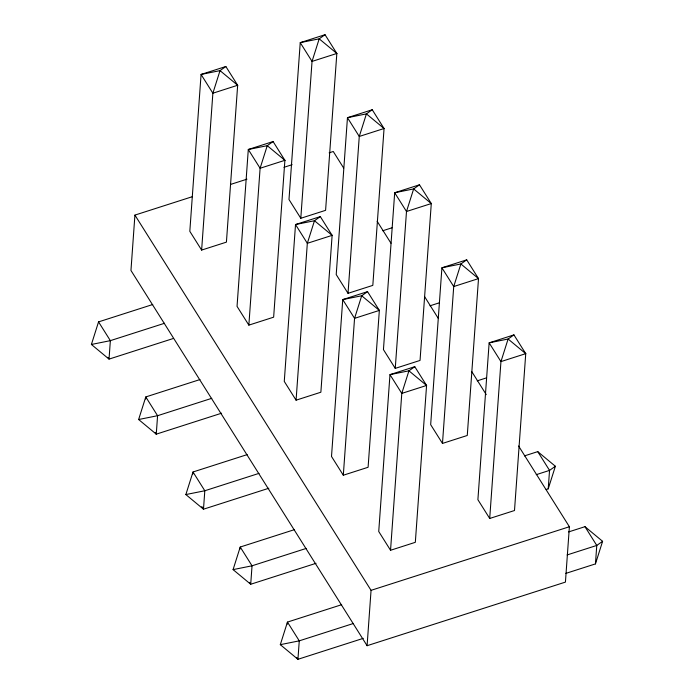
<?xml version="1.0" encoding="UTF-8"?>
<svg xmlns="http://www.w3.org/2000/svg" width="694" height="694" viewBox="0 0 694 694"><rect width="100%" height="100%" fill="white"/><g stroke="black" fill="none" stroke-linecap="round" stroke-linejoin="round"><path stroke-width="1.04" d="M192.472 196.645L134.922 215.105L130.958 270.469L367.091 645.706L565.428 582.101L569.392 526.737L518.591 445.999M145.627 398.989L145.775 396.942L199.976 379.557M201.624 250.083L212.876 93.213L220.024 70.632L225.854 66.503L237.66 85.267L226.418 242.128L201.624 250.083L189.818 231.319L201.069 74.449L225.854 66.503M192.854 474.037L193.001 471.989L247.203 454.605M248.851 325.13L260.103 168.26L267.251 145.679L273.089 141.55L284.896 160.314L273.644 317.175L248.851 325.13L237.044 306.366L248.296 149.496L273.089 141.55M240.081 549.084L240.228 547.037L294.43 529.652M300.797 218.28L312.04 61.41L319.197 38.829L325.026 34.7L336.833 53.464L325.59 210.334L300.797 218.28L288.99 199.516L300.233 42.646L325.026 34.7M296.078 400.178L307.329 243.308L314.477 220.727L320.316 216.597L332.122 235.361L320.871 392.223L296.078 400.178L284.271 381.414L295.523 224.544L320.316 216.597M287.316 624.132L287.455 622.084L341.665 604.7M348.024 293.328L359.266 136.458L366.423 113.877L372.253 109.747L384.06 128.511L372.817 285.381L348.024 293.328L336.217 274.564L347.46 117.694L372.253 109.747M343.313 475.225L354.556 318.355L361.704 295.774L367.542 291.645L379.349 310.409L368.098 467.27L343.313 475.225L331.506 456.461L342.749 299.591L367.542 291.645M367.091 645.706L371.056 590.342L134.922 215.105M395.25 368.375L406.493 211.505L413.65 188.924L419.48 184.795L431.286 203.559L420.043 360.429L395.25 368.375L383.444 349.611L394.686 192.75L419.48 184.795M390.54 550.273L401.783 393.403L408.931 370.822L414.769 366.692L426.576 385.456L415.324 542.318L390.54 550.273L378.733 531.509L389.976 374.639L414.769 366.692M442.477 443.423L453.72 286.553L460.877 263.972L466.706 259.842L478.513 278.606L467.27 435.476L442.477 443.423L430.67 424.659L441.913 267.797L466.706 259.842M489.704 518.47L500.947 361.6L508.103 339.019L513.933 334.89L525.74 353.654L514.497 510.524L489.704 518.47L477.897 499.706L489.14 342.845L513.933 334.89M546.178 489.504L548.225 488.854L549.544 470.393L537.737 451.629L524.447 455.897M565.844 573.391L595.452 563.901L596.771 545.441L584.964 526.677L568.603 531.925M173.353 338.481L109.036 359.11L91.4 344.476L98.548 321.895L152.749 304.51M155.135 432.371L156.263 434.158L138.627 419.523L145.775 396.942L157.581 415.706L156.263 434.158L221.594 413.208M201.798 506.525L203.489 509.205L185.853 494.57L193.001 471.989L204.808 490.753L203.489 509.205L268.821 488.255M249.588 582.466L250.716 584.253L233.08 569.618L240.228 547.037L252.035 565.801L250.716 584.253L316.048 563.302M296.815 657.513L297.943 659.3L280.307 644.665L287.455 622.084L299.261 640.848L297.943 659.3L363.274 638.35M548.225 488.854L555.374 466.264L537.737 451.629M595.452 563.901L602.6 541.311L584.964 526.677M555.374 466.264L549.544 470.393L536.254 474.661M602.6 541.311L596.771 545.441L567.111 554.948M230.495 184.457L246.934 179.182M283.933 167.315L292.157 164.678M329.147 152.819L333.259 151.5L343.651 168.017M382.758 230.755L391.963 227.797M164.556 323.274L110.355 340.65L91.4 344.476M429.994 305.802L439.189 302.853M211.783 398.321L157.581 415.706L138.627 419.523M477.22 380.85L486.425 377.9M259.009 473.369L204.808 490.753L185.853 494.57M306.245 548.416L252.035 565.801L233.08 569.618M371.056 590.342L569.392 526.737M353.472 623.464L299.261 640.848L280.307 644.665M377.137 221.23L390.991 243.247M424.485 296.459L438.339 318.477M471.825 371.689L486.26 394.626M98.548 321.895L110.355 340.65L109.036 359.11L107.908 357.323M237.66 85.267L212.876 93.213L201.069 74.449L220.024 70.632L237.66 85.267M336.833 53.464L312.04 61.41L300.233 42.646L319.197 38.829L336.833 53.464M284.896 160.314L260.103 168.26L248.296 149.496L267.251 145.679L284.896 160.314M384.06 128.511L359.266 136.458L347.46 117.694L366.423 113.877L384.06 128.511M332.122 235.361L307.329 243.308L295.523 224.544L314.477 220.727L332.122 235.361M431.286 203.559L406.493 211.505L394.686 192.75L413.65 188.924L431.286 203.559M379.349 310.409L354.556 318.355L342.749 299.591L361.704 295.774L379.349 310.409M478.513 278.606L453.72 286.553L441.913 267.797L460.877 263.972L478.513 278.606M426.576 385.456L401.783 393.403L389.976 374.639L408.931 370.822L426.576 385.456M525.74 353.654L500.947 361.6L489.14 342.845L508.103 339.019L525.74 353.654"/></g></svg>
